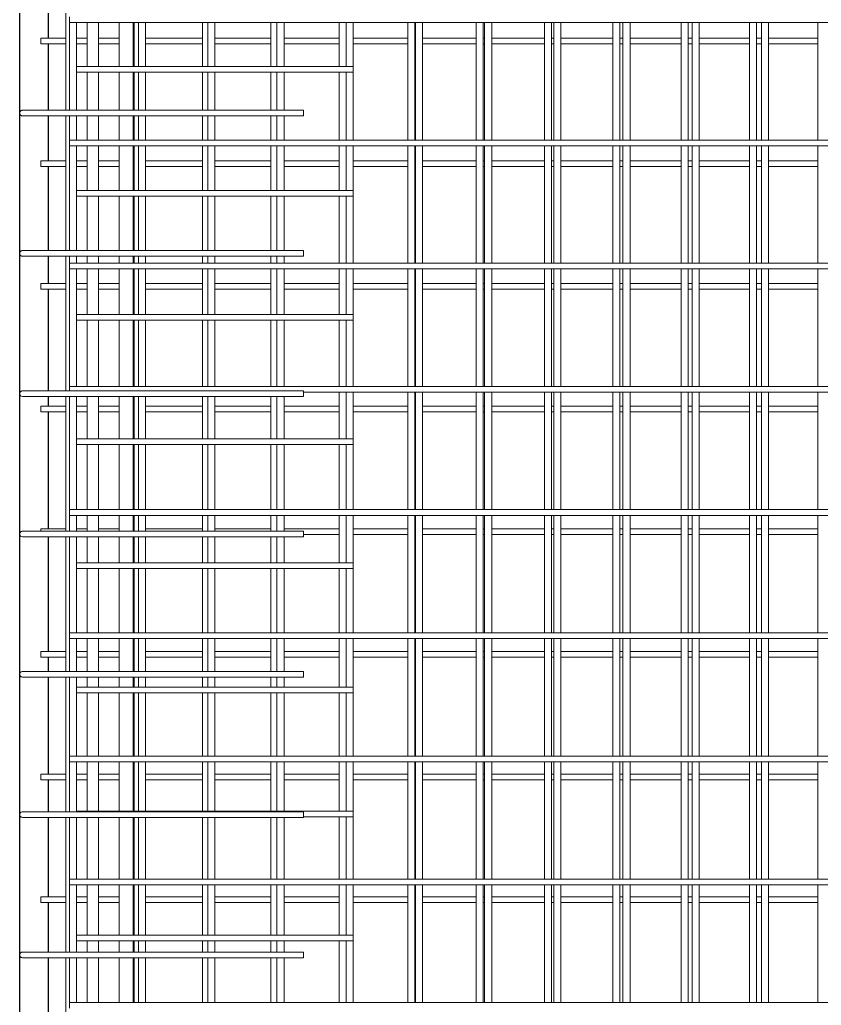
# Model space of a CAD drawing. Header units: millimetres. Extents: x 6744 to 22888, y -3063 to 10037.
# Drawn here: x 10063 to 11192, y 4366 to 5755 of the extents above; entities that cross this region are included whole.
import ezdxf

# ---------------------------------------------------------------- set-up
doc = ezdxf.new("R2010")
doc.units = ezdxf.units.MM
doc.layers.add('A-WALL', color=113, linetype='Continuous', lineweight=25)
doc.layers.add('S-RBAR', color=171, linetype='Continuous', lineweight=18)

msp = doc.modelspace()

# ---------------------------------------------------------------- linework, layer by layer
at = {"layer": 'A-WALL'}
for p, q in [((10062.56745, -1395), (10062.56745, 7059.95039)), ((10102.56745, 5817), (10102.56745, 5728.90385)), ((10102.56745, 5720.90385), (10102.56745, 5627.33333)), ((10102.56745, 5619.33333), (10102.56745, 5556.07692)), ((10102.56745, 5548.07692), (10102.56745, 5429.66667)), ((10102.56745, 5421.66667), (10102.56745, 5383.25)), ((10102.56745, 5375.25), (10102.56745, 5232)), ((10102.56745, 5224), (10102.56745, 5210.42308)), ((10102.56745, 5202.42308), (10102.56745, 5037.59615)), ((10102.56745, 5026.33333), (10102.56745, 4864.76923)), ((10102.56745, 4856.76923), (10102.56745, 4836.66667)), ((10102.56745, 4828.66667), (10102.56745, 4691.94231)), ((10102.56745, 4683.94231), (10102.56745, 4639)), ((10102.56745, 4631), (10102.56745, 4519.11538)), ((10102.56745, 4511.11538), (10102.56745, 4441.33333)), ((10102.56745, 4433.33333), (10102.56745, 4346.28846))]:
    msp.add_line(p, q, dxfattribs=at)
at = {"layer": 'S-RBAR'}
for p, q in [((10127.74785, 5627.33333), (10127.74785, 5817)), ((10132.56745, 5750.87084), (10132.56745, 5758.87084)), ((10132.56745, 5750.87084), (12288.56745, 5750.87084)), ((10132.56745, 5627.33333), (10132.56745, 5750.87084)), ((10142.56745, 5627.33333), (10142.56745, 5750.87084)), ((10157.56745, 5689.10579), (10157.56745, 5750.87084)), ((10173.56745, 5689.10579), (10173.56745, 5750.87084)), ((10202.56541, 5689.10579), (10202.56541, 5750.87084)), ((10222.56541, 5689.10579), (10222.56541, 5750.87084)), ((10224.08401, 5689.10579), (10224.08401, 5750.87084)), ((10230.11291, 5689.10579), (10230.11291, 5750.87084)), ((10240.11291, 5689.10579), (10240.11291, 5750.87084)), ((10320.42017, 5689.10579), (10320.42017, 5750.87084)), ((10327.65836, 5689.10579), (10327.65836, 5750.87084)), ((10337.65836, 5689.10579), (10337.65836, 5750.87084)), ((10416.75633, 5689.10579), (10416.75633, 5750.87084)), ((10425.20382, 5689.10579), (10425.20382, 5750.87084)), ((10435.20382, 5689.10579), (10435.20382, 5750.87084)), ((10513.09249, 5689.10579), (10513.09249, 5750.87084)), ((10522.74927, 5689.10579), (10522.74927, 5750.87084)), ((10532.74927, 5585.31301), (10532.74927, 5750.87084)), ((10609.42865, 5585.31301), (10609.42865, 5750.87084)), ((10619.42865, 5585.31301), (10619.42865, 5750.87084)), ((10620.29473, 5585.31301), (10620.29473, 5750.87084)), ((10630.29473, 5585.31301), (10630.29473, 5750.87084)), ((10705.76481, 5585.31301), (10705.76481, 5750.87084)), ((10715.76481, 5585.31301), (10715.76481, 5750.87084)), ((10717.84018, 5585.31301), (10717.84018, 5750.87084)), ((10727.84018, 5585.31301), (10727.84018, 5750.87084)), ((10802.10097, 5585.31301), (10802.10097, 5750.87084)), ((10812.10097, 5585.31301), (10812.10097, 5750.87084)), ((10815.38564, 5585.31301), (10815.38564, 5750.87084)), ((10825.38564, 5585.31301), (10825.38564, 5750.87084)), ((10898.43713, 5585.31301), (10898.43713, 5750.87084)), ((10908.43713, 5585.31301), (10908.43713, 5750.87084)), ((10912.93109, 5585.31301), (10912.93109, 5750.87084)), ((10922.93109, 5585.31301), (10922.93109, 5750.87084)), ((10994.77329, 5585.31301), (10994.77329, 5750.87084)), ((11004.77329, 5585.31301), (11004.77329, 5750.87084)), ((11010.47655, 5585.31301), (11010.47655, 5750.87084)), ((11020.47655, 5585.31301), (11020.47655, 5750.87084)), ((11091.10945, 5585.31301), (11091.10945, 5750.87084)), ((11101.10945, 5585.31301), (11101.10945, 5750.87084)), ((11108.022, 5585.31301), (11108.022, 5750.87084)), ((11118.022, 5585.31301), (11118.022, 5750.87084)), ((11187.44562, 5585.31301), (11187.44562, 5750.87084)), ((10092.56745, 5728.90385), (10127.74785, 5728.90385)), ((10092.56745, 5720.90385), (10092.56745, 5728.90385)), ((10092.56745, 5720.90385), (10127.74785, 5720.90385)), ((10142.56745, 5728.90385), (10157.56745, 5728.90385)), ((10142.56745, 5720.90385), (10157.56745, 5720.90385)), ((10173.56745, 5728.90385), (10202.56541, 5728.90385)), ((10173.56745, 5720.90385), (10202.56541, 5720.90385)), ((10222.56541, 5728.90385), (10224.08401, 5728.90385)), ((10222.56541, 5720.90385), (10224.08401, 5720.90385)), ((10240.11291, 5728.90385), (10320.42017, 5728.90385)), ((10240.11291, 5720.90385), (10320.42017, 5720.90385)), ((10337.65836, 5728.90385), (10416.75633, 5728.90385)), ((10337.65836, 5720.90385), (10416.75633, 5720.90385)), ((10435.20382, 5728.90385), (10513.09249, 5728.90385)), ((10435.20382, 5720.90385), (10513.09249, 5720.90385)), ((10532.74927, 5728.90385), (10609.42865, 5728.90385)), ((10532.74927, 5720.90385), (10609.42865, 5720.90385)), ((10619.42865, 5728.90385), (10620.29473, 5728.90385)), ((10619.42865, 5720.90385), (10620.29473, 5720.90385)), ((10630.29473, 5728.90385), (10705.76481, 5728.90385)), ((10630.29473, 5720.90385), (10705.76481, 5720.90385)), ((10715.76481, 5728.90385), (10717.84018, 5728.90385)), ((10715.76481, 5720.90385), (10717.84018, 5720.90385)), ((10727.84018, 5728.90385), (10802.10097, 5728.90385)), ((10727.84018, 5720.90385), (10802.10097, 5720.90385)), ((10812.10097, 5728.90385), (10815.38564, 5728.90385)), ((10812.10097, 5720.90385), (10815.38564, 5720.90385)), ((10825.38564, 5728.90385), (10898.43713, 5728.90385)), ((10825.38564, 5720.90385), (10898.43713, 5720.90385)), ((10908.43713, 5728.90385), (10912.93109, 5728.90385)), ((10908.43713, 5720.90385), (10912.93109, 5720.90385)), ((10922.93109, 5728.90385), (10994.77329, 5728.90385)), ((10922.93109, 5720.90385), (10994.77329, 5720.90385)), ((11004.77329, 5728.90385), (11010.47655, 5728.90385)), ((11004.77329, 5720.90385), (11010.47655, 5720.90385)), ((11020.47655, 5728.90385), (11091.10945, 5728.90385)), ((11020.47655, 5720.90385), (11091.10945, 5720.90385)), ((11101.10945, 5728.90385), (11108.022, 5728.90385)), ((11101.10945, 5720.90385), (11108.022, 5720.90385)), ((11118.022, 5728.90385), (11187.44562, 5728.90385)), ((11118.022, 5720.90385), (11187.44562, 5720.90385)), ((10172.62673, 5689.10579), (10142.27968, 5689.10579)), ((10172.62673, 5681.10579), (10142.27968, 5681.10579)), ((10157.56745, 5627.33333), (10157.56745, 5681.10579)), ((10172.62673, 5689.10579), (10532.62673, 5689.10579)), ((10172.62673, 5681.10579), (10532.62673, 5681.10579)), ((10173.56745, 5627.33333), (10173.56745, 5681.10579)), ((10202.56541, 5627.33333), (10202.56541, 5681.10579)), ((10222.56541, 5627.33333), (10222.56541, 5681.10579)), ((10224.08401, 5627.33333), (10224.08401, 5681.10579)), ((10230.11291, 5627.33333), (10230.11291, 5681.10579)), ((10240.11291, 5627.33333), (10240.11291, 5681.10579)), ((10320.42017, 5627.33333), (10320.42017, 5681.10579)), ((10327.65836, 5627.33333), (10327.65836, 5681.10579)), ((10337.65836, 5627.33333), (10337.65836, 5681.10579)), ((10416.75633, 5627.33333), (10416.75633, 5681.10579)), ((10425.20382, 5627.33333), (10425.20382, 5681.10579)), ((10435.20382, 5627.33333), (10435.20382, 5681.10579)), ((10513.09249, 5585.31301), (10513.09249, 5681.10579)), ((10522.74927, 5585.31301), (10522.74927, 5681.10579)), ((10532.62673, 5681.10579), (10532.62673, 5689.10579)), ((10066.56541, 5627.33333), (10086.56541, 5627.33333)), ((10462.56541, 5627.33333), (10086.56541, 5627.33333)), ((10462.56541, 5627.33333), (10462.56541, 5619.33333)), ((10066.56541, 5619.33333), (10086.56541, 5619.33333)), ((10462.56541, 5619.33333), (10086.56541, 5619.33333)), ((10127.74785, 5429.66667), (10127.74785, 5619.33333)), ((10132.56745, 5585.31301), (10132.56745, 5619.33333)), ((10142.56745, 5585.31301), (10142.56745, 5619.33333)), ((10157.56745, 5585.31301), (10157.56745, 5619.33333)), ((10173.56745, 5585.31301), (10173.56745, 5619.33333)), ((10202.56541, 5585.31301), (10202.56541, 5619.33333)), ((10222.56541, 5585.31301), (10222.56541, 5619.33333)), ((10224.08401, 5585.31301), (10224.08401, 5619.33333)), ((10230.11291, 5585.31301), (10230.11291, 5619.33333)), ((10240.11291, 5585.31301), (10240.11291, 5619.33333)), ((10320.42017, 5585.31301), (10320.42017, 5619.33333)), ((10327.65836, 5585.31301), (10327.65836, 5619.33333)), ((10337.65836, 5585.31301), (10337.65836, 5619.33333)), ((10416.75633, 5585.31301), (10416.75633, 5619.33333)), ((10425.20382, 5585.31301), (10425.20382, 5619.33333)), ((10435.20382, 5585.31301), (10435.20382, 5619.33333)), ((10132.56745, 5585.31301), (12288.56745, 5585.31301)), ((10132.56745, 5577.31301), (10132.56745, 5585.31301)), ((10132.56745, 5577.31301), (12288.56745, 5577.31301)), ((10132.56745, 5429.66667), (10132.56745, 5577.31301)), ((10142.56745, 5429.66667), (10142.56745, 5577.31301)), ((10157.56745, 5514.23388), (10157.56745, 5577.31301)), ((10173.56745, 5514.23388), (10173.56745, 5577.31301)), ((10202.56541, 5514.23388), (10202.56541, 5577.31301)), ((10222.56541, 5514.23388), (10222.56541, 5577.31301)), ((10224.08401, 5514.23388), (10224.08401, 5577.31301)), ((10230.11291, 5514.23388), (10230.11291, 5577.31301)), ((10240.11291, 5514.23388), (10240.11291, 5577.31301)), ((10320.42017, 5514.23388), (10320.42017, 5577.31301)), ((10327.65836, 5514.23388), (10327.65836, 5577.31301)), ((10337.65836, 5514.23388), (10337.65836, 5577.31301)), ((10416.75633, 5514.23388), (10416.75633, 5577.31301)), ((10425.20382, 5514.23388), (10425.20382, 5577.31301)), ((10435.20382, 5514.23388), (10435.20382, 5577.31301)), ((10513.09249, 5514.23388), (10513.09249, 5577.31301)), ((10522.74927, 5514.23388), (10522.74927, 5577.31301)), ((10532.74927, 5411.75519), (10532.74927, 5577.31301)), ((10609.42865, 5411.75519), (10609.42865, 5577.31301)), ((10619.42865, 5411.75519), (10619.42865, 5577.31301)), ((10620.29473, 5411.75519), (10620.29473, 5577.31301)), ((10630.29473, 5411.75519), (10630.29473, 5577.31301)), ((10705.76481, 5411.75519), (10705.76481, 5577.31301)), ((10715.76481, 5411.75519), (10715.76481, 5577.31301)), ((10717.84018, 5411.75519), (10717.84018, 5577.31301)), ((10727.84018, 5411.75519), (10727.84018, 5577.31301)), ((10802.10097, 5411.75519), (10802.10097, 5577.31301)), ((10812.10097, 5411.75519), (10812.10097, 5577.31301)), ((10815.38564, 5411.75519), (10815.38564, 5577.31301)), ((10825.38564, 5411.75519), (10825.38564, 5577.31301)), ((10898.43713, 5411.75519), (10898.43713, 5577.31301)), ((10908.43713, 5411.75519), (10908.43713, 5577.31301)), ((10912.93109, 5411.75519), (10912.93109, 5577.31301)), ((10922.93109, 5411.75519), (10922.93109, 5577.31301)), ((10994.77329, 5411.75519), (10994.77329, 5577.31301)), ((11004.77329, 5411.75519), (11004.77329, 5577.31301)), ((11010.47655, 5411.75519), (11010.47655, 5577.31301)), ((11020.47655, 5411.75519), (11020.47655, 5577.31301)), ((11091.10945, 5411.75519), (11091.10945, 5577.31301)), ((11101.10945, 5411.75519), (11101.10945, 5577.31301)), ((11108.022, 5411.75519), (11108.022, 5577.31301)), ((11118.022, 5411.75519), (11118.022, 5577.31301)), ((11187.44562, 5411.75519), (11187.44562, 5577.31301)), ((10092.56745, 5556.07692), (10127.74785, 5556.07692)), ((10092.56745, 5548.07692), (10092.56745, 5556.07692)), ((10142.56745, 5556.07692), (10157.56745, 5556.07692)), ((10173.56745, 5556.07692), (10202.56541, 5556.07692)), ((10222.56541, 5556.07692), (10224.08401, 5556.07692)), ((10240.11291, 5556.07692), (10320.42017, 5556.07692)), ((10337.65836, 5556.07692), (10416.75633, 5556.07692)), ((10435.20382, 5556.07692), (10513.09249, 5556.07692)), ((10532.74927, 5556.07692), (10609.42865, 5556.07692)), ((10619.42865, 5556.07692), (10620.29473, 5556.07692)), ((10630.29473, 5556.07692), (10705.76481, 5556.07692)), ((10715.76481, 5556.07692), (10717.84018, 5556.07692)), ((10727.84018, 5556.07692), (10802.10097, 5556.07692)), ((10812.10097, 5556.07692), (10815.38564, 5556.07692)), ((10825.38564, 5556.07692), (10898.43713, 5556.07692)), ((10908.43713, 5556.07692), (10912.93109, 5556.07692)), ((10922.93109, 5556.07692), (10994.77329, 5556.07692)), ((11004.77329, 5556.07692), (11010.47655, 5556.07692)), ((11020.47655, 5556.07692), (11091.10945, 5556.07692)), ((11101.10945, 5556.07692), (11108.022, 5556.07692)), ((11118.022, 5556.07692), (11187.44562, 5556.07692)), ((10092.56745, 5548.07692), (10127.74785, 5548.07692)), ((10142.56745, 5548.07692), (10157.56745, 5548.07692)), ((10173.56745, 5548.07692), (10202.56541, 5548.07692)), ((10222.56541, 5548.07692), (10224.08401, 5548.07692)), ((10240.11291, 5548.07692), (10320.42017, 5548.07692)), ((10337.65836, 5548.07692), (10416.75633, 5548.07692)), ((10435.20382, 5548.07692), (10513.09249, 5548.07692)), ((10532.74927, 5548.07692), (10609.42865, 5548.07692)), ((10619.42865, 5548.07692), (10620.29473, 5548.07692)), ((10630.29473, 5548.07692), (10705.76481, 5548.07692)), ((10715.76481, 5548.07692), (10717.84018, 5548.07692)), ((10727.84018, 5548.07692), (10802.10097, 5548.07692)), ((10812.10097, 5548.07692), (10815.38564, 5548.07692)), ((10825.38564, 5548.07692), (10898.43713, 5548.07692)), ((10908.43713, 5548.07692), (10912.93109, 5548.07692)), ((10922.93109, 5548.07692), (10994.77329, 5548.07692)), ((11004.77329, 5548.07692), (11010.47655, 5548.07692)), ((11020.47655, 5548.07692), (11091.10945, 5548.07692)), ((11101.10945, 5548.07692), (11108.022, 5548.07692)), ((11118.022, 5548.07692), (11187.44562, 5548.07692)), ((10172.62673, 5514.23388), (10142.27968, 5514.23388)), ((10172.62673, 5514.23388), (10532.62673, 5514.23388)), ((10532.62673, 5506.23388), (10532.62673, 5514.23388)), ((10172.62673, 5506.23388), (10142.27968, 5506.23388)), ((10157.56745, 5429.66667), (10157.56745, 5506.23388)), ((10172.62673, 5506.23388), (10532.62673, 5506.23388)), ((10173.56745, 5429.66667), (10173.56745, 5506.23388)), ((10202.56541, 5429.66667), (10202.56541, 5506.23388)), ((10222.56541, 5429.66667), (10222.56541, 5506.23388)), ((10224.08401, 5429.66667), (10224.08401, 5506.23388)), ((10230.11291, 5429.66667), (10230.11291, 5506.23388)), ((10240.11291, 5429.66667), (10240.11291, 5506.23388)), ((10320.42017, 5429.66667), (10320.42017, 5506.23388)), ((10327.65836, 5429.66667), (10327.65836, 5506.23388)), ((10337.65836, 5429.66667), (10337.65836, 5506.23388)), ((10416.75633, 5429.66667), (10416.75633, 5506.23388)), ((10425.20382, 5429.66667), (10425.20382, 5506.23388)), ((10435.20382, 5429.66667), (10435.20382, 5506.23388)), ((10513.09249, 5411.75519), (10513.09249, 5506.23388)), ((10522.74927, 5411.75519), (10522.74927, 5506.23388)), ((10066.56541, 5429.66667), (10086.56541, 5429.66667)), ((10462.56541, 5429.66667), (10086.56541, 5429.66667)), ((10462.56541, 5429.66667), (10462.56541, 5421.66667)), ((10066.56541, 5421.66667), (10086.56541, 5421.66667)), ((10462.56541, 5421.66667), (10086.56541, 5421.66667)), ((10127.74785, 5232), (10127.74785, 5421.66667)), ((10132.56745, 5411.75519), (10132.56745, 5421.66667)), ((10142.56745, 5411.75519), (10142.56745, 5421.66667)), ((10157.56745, 5411.75519), (10157.56745, 5421.66667)), ((10173.56745, 5411.75519), (10173.56745, 5421.66667)), ((10202.56541, 5411.75519), (10202.56541, 5421.66667)), ((10222.56541, 5411.75519), (10222.56541, 5421.66667)), ((10224.08401, 5411.75519), (10224.08401, 5421.66667)), ((10230.11291, 5411.75519), (10230.11291, 5421.66667)), ((10240.11291, 5411.75519), (10240.11291, 5421.66667)), ((10320.42017, 5411.75519), (10320.42017, 5421.66667)), ((10327.65836, 5411.75519), (10327.65836, 5421.66667)), ((10337.65836, 5411.75519), (10337.65836, 5421.66667)), ((10416.75633, 5411.75519), (10416.75633, 5421.66667)), ((10425.20382, 5411.75519), (10425.20382, 5421.66667)), ((10435.20382, 5411.75519), (10435.20382, 5421.66667)), ((10132.56745, 5411.75519), (12288.56745, 5411.75519)), ((10132.56745, 5403.75519), (10132.56745, 5411.75519)), ((10132.56745, 5403.75519), (12288.56745, 5403.75519)), ((10132.56745, 5238.19736), (10132.56745, 5403.75519)), ((10142.56745, 5238.19736), (10142.56745, 5403.75519)), ((10157.56745, 5339.36196), (10157.56745, 5403.75519)), ((10173.56745, 5339.36196), (10173.56745, 5403.75519)), ((10202.56541, 5339.36196), (10202.56541, 5403.75519)), ((10222.56541, 5339.36196), (10222.56541, 5403.75519)), ((10224.08401, 5339.36196), (10224.08401, 5403.75519)), ((10230.11291, 5339.36196), (10230.11291, 5403.75519)), ((10240.11291, 5339.36196), (10240.11291, 5403.75519)), ((10320.42017, 5339.36196), (10320.42017, 5403.75519)), ((10327.65836, 5339.36196), (10327.65836, 5403.75519)), ((10337.65836, 5339.36196), (10337.65836, 5403.75519)), ((10416.75633, 5339.36196), (10416.75633, 5403.75519)), ((10425.20382, 5339.36196), (10425.20382, 5403.75519)), ((10435.20382, 5339.36196), (10435.20382, 5403.75519)), ((10513.09249, 5339.36196), (10513.09249, 5403.75519)), ((10522.74927, 5339.36196), (10522.74927, 5403.75519)), ((10532.74927, 5238.19736), (10532.74927, 5403.75519)), ((10609.42865, 5238.19736), (10609.42865, 5403.75519)), ((10619.42865, 5238.19736), (10619.42865, 5403.75519)), ((10620.29473, 5238.19736), (10620.29473, 5403.75519)), ((10630.29473, 5238.19736), (10630.29473, 5403.75519)), ((10705.76481, 5238.19736), (10705.76481, 5403.75519)), ((10715.76481, 5238.19736), (10715.76481, 5403.75519)), ((10717.84018, 5238.19736), (10717.84018, 5403.75519)), ((10727.84018, 5238.19736), (10727.84018, 5403.75519)), ((10802.10097, 5238.19736), (10802.10097, 5403.75519)), ((10812.10097, 5238.19736), (10812.10097, 5403.75519)), ((10815.38564, 5238.19736), (10815.38564, 5403.75519)), ((10825.38564, 5238.19736), (10825.38564, 5403.75519)), ((10898.43713, 5238.19736), (10898.43713, 5403.75519)), ((10908.43713, 5238.19736), (10908.43713, 5403.75519)), ((10912.93109, 5238.19736), (10912.93109, 5403.75519)), ((10922.93109, 5238.19736), (10922.93109, 5403.75519)), ((10994.77329, 5238.19736), (10994.77329, 5403.75519)), ((11004.77329, 5238.19736), (11004.77329, 5403.75519)), ((11010.47655, 5238.19736), (11010.47655, 5403.75519)), ((11020.47655, 5238.19736), (11020.47655, 5403.75519)), ((11091.10945, 5238.19736), (11091.10945, 5403.75519)), ((11101.10945, 5238.19736), (11101.10945, 5403.75519)), ((11108.022, 5238.19736), (11108.022, 5403.75519)), ((11118.022, 5238.19736), (11118.022, 5403.75519)), ((11187.44562, 5238.19736), (11187.44562, 5403.75519)), ((10092.56745, 5383.25), (10127.74785, 5383.25)), ((10092.56745, 5375.25), (10092.56745, 5383.25)), ((10092.56745, 5375.25), (10127.74785, 5375.25)), ((10142.56745, 5383.25), (10157.56745, 5383.25)), ((10142.56745, 5375.25), (10157.56745, 5375.25)), ((10173.56745, 5383.25), (10202.56541, 5383.25)), ((10173.56745, 5375.25), (10202.56541, 5375.25)), ((10222.56541, 5383.25), (10224.08401, 5383.25)), ((10222.56541, 5375.25), (10224.08401, 5375.25)), ((10240.11291, 5383.25), (10320.42017, 5383.25)), ((10240.11291, 5375.25), (10320.42017, 5375.25)), ((10337.65836, 5383.25), (10416.75633, 5383.25)), ((10337.65836, 5375.25), (10416.75633, 5375.25)), ((10435.20382, 5383.25), (10513.09249, 5383.25)), ((10435.20382, 5375.25), (10513.09249, 5375.25)), ((10532.74927, 5383.25), (10609.42865, 5383.25)), ((10532.74927, 5375.25), (10609.42865, 5375.25)), ((10619.42865, 5383.25), (10620.29473, 5383.25)), ((10619.42865, 5375.25), (10620.29473, 5375.25)), ((10630.29473, 5383.25), (10705.76481, 5383.25)), ((10630.29473, 5375.25), (10705.76481, 5375.25)), ((10715.76481, 5383.25), (10717.84018, 5383.25)), ((10715.76481, 5375.25), (10717.84018, 5375.25)), ((10727.84018, 5383.25), (10802.10097, 5383.25)), ((10727.84018, 5375.25), (10802.10097, 5375.25)), ((10812.10097, 5383.25), (10815.38564, 5383.25)), ((10812.10097, 5375.25), (10815.38564, 5375.25)), ((10825.38564, 5383.25), (10898.43713, 5383.25)), ((10825.38564, 5375.25), (10898.43713, 5375.25)), ((10908.43713, 5383.25), (10912.93109, 5383.25)), ((10908.43713, 5375.25), (10912.93109, 5375.25)), ((10922.93109, 5383.25), (10994.77329, 5383.25)), ((10922.93109, 5375.25), (10994.77329, 5375.25)), ((11004.77329, 5383.25), (11010.47655, 5383.25)), ((11004.77329, 5375.25), (11010.47655, 5375.25)), ((11020.47655, 5383.25), (11091.10945, 5383.25)), ((11020.47655, 5375.25), (11091.10945, 5375.25)), ((11101.10945, 5383.25), (11108.022, 5383.25)), ((11101.10945, 5375.25), (11108.022, 5375.25)), ((11118.022, 5383.25), (11187.44562, 5383.25)), ((11118.022, 5375.25), (11187.44562, 5375.25)), ((10172.62673, 5339.36196), (10142.27968, 5339.36196)), ((10172.62673, 5339.36196), (10532.62673, 5339.36196)), ((10532.62673, 5331.36196), (10532.62673, 5339.36196)), ((10172.62673, 5331.36196), (10142.27968, 5331.36196)), ((10157.56745, 5238.19736), (10157.56745, 5331.36196)), ((10172.62673, 5331.36196), (10532.62673, 5331.36196)), ((10173.56745, 5238.19736), (10173.56745, 5331.36196)), ((10202.56541, 5238.19736), (10202.56541, 5331.36196)), ((10222.56541, 5238.19736), (10222.56541, 5331.36196)), ((10224.08401, 5238.19736), (10224.08401, 5331.36196)), ((10230.11291, 5238.19736), (10230.11291, 5331.36196)), ((10240.11291, 5238.19736), (10240.11291, 5331.36196)), ((10320.42017, 5238.19736), (10320.42017, 5331.36196)), ((10327.65836, 5238.19736), (10327.65836, 5331.36196)), ((10337.65836, 5238.19736), (10337.65836, 5331.36196)), ((10416.75633, 5238.19736), (10416.75633, 5331.36196)), ((10425.20382, 5238.19736), (10425.20382, 5331.36196)), ((10435.20382, 5238.19736), (10435.20382, 5331.36196)), ((10513.09249, 5238.19736), (10513.09249, 5331.36196)), ((10522.74927, 5238.19736), (10522.74927, 5331.36196)), ((10132.56745, 5238.19736), (12288.56745, 5238.19736)), ((10132.56745, 5232), (10132.56745, 5238.19736)), ((10066.56541, 5232), (10086.56541, 5232)), ((10066.56541, 5224), (10086.56541, 5224)), ((10462.56541, 5232), (10086.56541, 5232)), ((10462.56541, 5224), (10086.56541, 5224)), ((10127.74785, 5034.33333), (10127.74785, 5224)), ((10132.56745, 5064.63954), (10132.56745, 5224)), ((10142.56745, 5064.63954), (10142.56745, 5224)), ((10157.56745, 5164.49005), (10157.56745, 5224)), ((10173.56745, 5164.49005), (10173.56745, 5224)), ((10202.56541, 5164.49005), (10202.56541, 5224)), ((10222.56541, 5164.49005), (10222.56541, 5224)), ((10224.08401, 5164.49005), (10224.08401, 5224)), ((10230.11291, 5164.49005), (10230.11291, 5224)), ((10240.11291, 5164.49005), (10240.11291, 5224)), ((10320.42017, 5164.49005), (10320.42017, 5224)), ((10327.65836, 5164.49005), (10327.65836, 5224)), ((10337.65836, 5164.49005), (10337.65836, 5224)), ((10416.75633, 5164.49005), (10416.75633, 5224)), ((10425.20382, 5164.49005), (10425.20382, 5224)), ((10435.20382, 5164.49005), (10435.20382, 5224)), ((10462.56541, 5232), (10462.56541, 5224)), ((10462.56541, 5230.19736), (11918.56745, 5230.19736)), ((10513.09249, 5164.49005), (10513.09249, 5230.19736)), ((10522.74927, 5164.49005), (10522.74927, 5230.19736)), ((10532.74927, 5064.63954), (10532.74927, 5230.19736)), ((10609.42865, 5064.63954), (10609.42865, 5230.19736)), ((10619.42865, 5064.63954), (10619.42865, 5230.19736)), ((10620.29473, 5064.63954), (10620.29473, 5230.19736)), ((10630.29473, 5064.63954), (10630.29473, 5230.19736)), ((10705.76481, 5064.63954), (10705.76481, 5230.19736)), ((10715.76481, 5064.63954), (10715.76481, 5230.19736)), ((10717.84018, 5064.63954), (10717.84018, 5230.19736)), ((10727.84018, 5064.63954), (10727.84018, 5230.19736)), ((10802.10097, 5064.63954), (10802.10097, 5230.19736)), ((10812.10097, 5064.63954), (10812.10097, 5230.19736)), ((10815.38564, 5064.63954), (10815.38564, 5230.19736)), ((10825.38564, 5064.63954), (10825.38564, 5230.19736)), ((10898.43713, 5064.63954), (10898.43713, 5230.19736)), ((10908.43713, 5064.63954), (10908.43713, 5230.19736)), ((10912.93109, 5064.63954), (10912.93109, 5230.19736)), ((10922.93109, 5064.63954), (10922.93109, 5230.19736)), ((10994.77329, 5064.63954), (10994.77329, 5230.19736)), ((11004.77329, 5064.63954), (11004.77329, 5230.19736)), ((11010.47655, 5064.63954), (11010.47655, 5230.19736)), ((11020.47655, 5064.63954), (11020.47655, 5230.19736)), ((11091.10945, 5064.63954), (11091.10945, 5230.19736)), ((11101.10945, 5064.63954), (11101.10945, 5230.19736)), ((11108.022, 5064.63954), (11108.022, 5230.19736)), ((11118.022, 5064.63954), (11118.022, 5230.19736)), ((11187.44562, 5064.63954), (11187.44562, 5230.19736)), ((10092.56745, 5210.42308), (10127.74785, 5210.42308)), ((10092.56745, 5202.42308), (10092.56745, 5210.42308)), ((10142.56745, 5210.42308), (10157.56745, 5210.42308)), ((10173.56745, 5210.42308), (10202.56541, 5210.42308)), ((10222.56541, 5210.42308), (10224.08401, 5210.42308)), ((10240.11291, 5210.42308), (10320.42017, 5210.42308)), ((10337.65836, 5210.42308), (10416.75633, 5210.42308)), ((10435.20382, 5210.42308), (10513.09249, 5210.42308)), ((10532.74927, 5210.42308), (10609.42865, 5210.42308)), ((10619.42865, 5210.42308), (10620.29473, 5210.42308)), ((10630.29473, 5210.42308), (10705.76481, 5210.42308)), ((10715.76481, 5210.42308), (10717.84018, 5210.42308)), ((10727.84018, 5210.42308), (10802.10097, 5210.42308)), ((10812.10097, 5210.42308), (10815.38564, 5210.42308)), ((10825.38564, 5210.42308), (10898.43713, 5210.42308)), ((10908.43713, 5210.42308), (10912.93109, 5210.42308)), ((10922.93109, 5210.42308), (10994.77329, 5210.42308)), ((11004.77329, 5210.42308), (11010.47655, 5210.42308)), ((11020.47655, 5210.42308), (11091.10945, 5210.42308)), ((11101.10945, 5210.42308), (11108.022, 5210.42308)), ((11118.022, 5210.42308), (11187.44562, 5210.42308)), ((10092.56745, 5202.42308), (10127.74785, 5202.42308)), ((10142.56745, 5202.42308), (10157.56745, 5202.42308)), ((10173.56745, 5202.42308), (10202.56541, 5202.42308)), ((10222.56541, 5202.42308), (10224.08401, 5202.42308)), ((10240.11291, 5202.42308), (10320.42017, 5202.42308)), ((10337.65836, 5202.42308), (10416.75633, 5202.42308)), ((10435.20382, 5202.42308), (10513.09249, 5202.42308)), ((10532.74927, 5202.42308), (10609.42865, 5202.42308)), ((10619.42865, 5202.42308), (10620.29473, 5202.42308)), ((10630.29473, 5202.42308), (10705.76481, 5202.42308)), ((10715.76481, 5202.42308), (10717.84018, 5202.42308)), ((10727.84018, 5202.42308), (10802.10097, 5202.42308)), ((10812.10097, 5202.42308), (10815.38564, 5202.42308)), ((10825.38564, 5202.42308), (10898.43713, 5202.42308)), ((10908.43713, 5202.42308), (10912.93109, 5202.42308)), ((10922.93109, 5202.42308), (10994.77329, 5202.42308)), ((11004.77329, 5202.42308), (11010.47655, 5202.42308)), ((11020.47655, 5202.42308), (11091.10945, 5202.42308)), ((11101.10945, 5202.42308), (11108.022, 5202.42308)), ((11118.022, 5202.42308), (11187.44562, 5202.42308)), ((10172.62673, 5164.49005), (10142.27968, 5164.49005)), ((10172.62673, 5156.49005), (10142.27968, 5156.49005)), ((10157.56745, 5064.63954), (10157.56745, 5156.49005)), ((10172.62673, 5164.49005), (10532.62673, 5164.49005)), ((10172.62673, 5156.49005), (10532.62673, 5156.49005)), ((10173.56745, 5064.63954), (10173.56745, 5156.49005)), ((10202.56541, 5064.63954), (10202.56541, 5156.49005)), ((10222.56541, 5064.63954), (10222.56541, 5156.49005)), ((10224.08401, 5064.63954), (10224.08401, 5156.49005)), ((10230.11291, 5064.63954), (10230.11291, 5156.49005)), ((10240.11291, 5064.63954), (10240.11291, 5156.49005)), ((10320.42017, 5064.63954), (10320.42017, 5156.49005)), ((10327.65836, 5064.63954), (10327.65836, 5156.49005)), ((10337.65836, 5064.63954), (10337.65836, 5156.49005)), ((10416.75633, 5064.63954), (10416.75633, 5156.49005)), ((10425.20382, 5064.63954), (10425.20382, 5156.49005)), ((10435.20382, 5064.63954), (10435.20382, 5156.49005)), ((10513.09249, 5064.63954), (10513.09249, 5156.49005)), ((10522.74927, 5064.63954), (10522.74927, 5156.49005)), ((10532.62673, 5156.49005), (10532.62673, 5164.49005)), ((10132.56745, 5064.63954), (12288.56745, 5064.63954)), ((10132.56745, 5056.63954), (10132.56745, 5064.63954)), ((10132.56745, 5056.63954), (12288.56745, 5056.63954)), ((10132.56745, 5034.33333), (10132.56745, 5056.63954)), ((10142.56745, 5034.33333), (10142.56745, 5056.63954)), ((10157.56745, 5034.33333), (10157.56745, 5056.63954)), ((10173.56745, 5034.33333), (10173.56745, 5056.63954)), ((10202.56541, 5034.33333), (10202.56541, 5056.63954)), ((10222.56541, 5034.33333), (10222.56541, 5056.63954)), ((10224.08401, 5034.33333), (10224.08401, 5056.63954)), ((10230.11291, 5034.33333), (10230.11291, 5056.63954)), ((10240.11291, 5034.33333), (10240.11291, 5056.63954)), ((10320.42017, 5034.33333), (10320.42017, 5056.63954)), ((10327.65836, 5034.33333), (10327.65836, 5056.63954)), ((10337.65836, 5034.33333), (10337.65836, 5056.63954)), ((10416.75633, 5034.33333), (10416.75633, 5056.63954)), ((10425.20382, 5034.33333), (10425.20382, 5056.63954)), ((10435.20382, 5034.33333), (10435.20382, 5056.63954)), ((10513.09249, 4989.61814), (10513.09249, 5056.63954)), ((10522.74927, 4989.61814), (10522.74927, 5056.63954)), ((10532.74927, 4891.08171), (10532.74927, 5056.63954)), ((10609.42865, 4891.08171), (10609.42865, 5056.63954)), ((10619.42865, 4891.08171), (10619.42865, 5056.63954)), ((10620.29473, 4891.08171), (10620.29473, 5056.63954)), ((10630.29473, 4891.08171), (10630.29473, 5056.63954)), ((10705.76481, 4891.08171), (10705.76481, 5056.63954)), ((10715.76481, 4891.08171), (10715.76481, 5056.63954)), ((10717.84018, 4891.08171), (10717.84018, 5056.63954)), ((10727.84018, 4891.08171), (10727.84018, 5056.63954)), ((10802.10097, 4891.08171), (10802.10097, 5056.63954)), ((10812.10097, 4891.08171), (10812.10097, 5056.63954)), ((10815.38564, 4891.08171), (10815.38564, 5056.63954)), ((10825.38564, 4891.08171), (10825.38564, 5056.63954)), ((10898.43713, 4891.08171), (10898.43713, 5056.63954)), ((10908.43713, 4891.08171), (10908.43713, 5056.63954)), ((10912.93109, 4891.08171), (10912.93109, 5056.63954)), ((10922.93109, 4891.08171), (10922.93109, 5056.63954)), ((10994.77329, 4891.08171), (10994.77329, 5056.63954)), ((11004.77329, 4891.08171), (11004.77329, 5056.63954)), ((11010.47655, 4891.08171), (11010.47655, 5056.63954)), ((11020.47655, 4891.08171), (11020.47655, 5056.63954)), ((11091.10945, 4891.08171), (11091.10945, 5056.63954)), ((11101.10945, 4891.08171), (11101.10945, 5056.63954)), ((11108.022, 4891.08171), (11108.022, 5056.63954)), ((11118.022, 4891.08171), (11118.022, 5056.63954)), ((11187.44562, 4891.08171), (11187.44562, 5056.63954)), ((10066.56541, 5034.33333), (10086.56541, 5034.33333)), ((10066.56541, 5026.33333), (10086.56541, 5026.33333)), ((10462.56541, 5034.33333), (10086.56541, 5034.33333)), ((10462.56541, 5026.33333), (10086.56541, 5026.33333)), ((10092.56745, 5037.59615), (10127.74785, 5037.59615)), ((10092.56745, 5034.33333), (10092.56745, 5037.59615)), ((10127.74785, 4836.66667), (10127.74785, 5026.33333)), ((10132.56745, 4891.08171), (10132.56745, 5026.33333)), ((10142.56745, 5037.59615), (10157.56745, 5037.59615)), ((10142.56745, 4891.08171), (10142.56745, 5026.33333)), ((10157.56745, 4989.61814), (10157.56745, 5026.33333)), ((10173.56745, 5037.59615), (10202.56541, 5037.59615)), ((10173.56745, 4989.61814), (10173.56745, 5026.33333)), ((10202.56541, 4989.61814), (10202.56541, 5026.33333)), ((10222.56541, 5037.59615), (10224.08401, 5037.59615)), ((10222.56541, 4989.61814), (10222.56541, 5026.33333)), ((10224.08401, 4989.61814), (10224.08401, 5026.33333)), ((10230.11291, 4989.61814), (10230.11291, 5026.33333)), ((10240.11291, 5037.59615), (10320.42017, 5037.59615)), ((10240.11291, 4989.61814), (10240.11291, 5026.33333)), ((10320.42017, 4989.61814), (10320.42017, 5026.33333)), ((10327.65836, 4989.61814), (10327.65836, 5026.33333)), ((10337.65836, 5037.59615), (10416.75633, 5037.59615)), ((10337.65836, 4989.61814), (10337.65836, 5026.33333)), ((10416.75633, 4989.61814), (10416.75633, 5026.33333)), ((10425.20382, 4989.61814), (10425.20382, 5026.33333)), ((10435.20382, 5037.59615), (10513.09249, 5037.59615)), ((10435.20382, 4989.61814), (10435.20382, 5026.33333)), ((10462.56541, 5034.33333), (10462.56541, 5026.33333)), ((10462.56541, 5029.59615), (10513.09249, 5029.59615)), ((10532.74927, 5037.59615), (10609.42865, 5037.59615)), ((10532.74927, 5029.59615), (10609.42865, 5029.59615)), ((10619.42865, 5037.59615), (10620.29473, 5037.59615)), ((10619.42865, 5029.59615), (10620.29473, 5029.59615)), ((10630.29473, 5037.59615), (10705.76481, 5037.59615)), ((10630.29473, 5029.59615), (10705.76481, 5029.59615)), ((10715.76481, 5037.59615), (10717.84018, 5037.59615)), ((10715.76481, 5029.59615), (10717.84018, 5029.59615)), ((10727.84018, 5037.59615), (10802.10097, 5037.59615)), ((10727.84018, 5029.59615), (10802.10097, 5029.59615)), ((10812.10097, 5037.59615), (10815.38564, 5037.59615)), ((10812.10097, 5029.59615), (10815.38564, 5029.59615)), ((10825.38564, 5037.59615), (10898.43713, 5037.59615)), ((10825.38564, 5029.59615), (10898.43713, 5029.59615)), ((10908.43713, 5037.59615), (10912.93109, 5037.59615)), ((10908.43713, 5029.59615), (10912.93109, 5029.59615)), ((10922.93109, 5037.59615), (10994.77329, 5037.59615)), ((10922.93109, 5029.59615), (10994.77329, 5029.59615)), ((11004.77329, 5037.59615), (11010.47655, 5037.59615)), ((11004.77329, 5029.59615), (11010.47655, 5029.59615)), ((11020.47655, 5037.59615), (11091.10945, 5037.59615)), ((11020.47655, 5029.59615), (11091.10945, 5029.59615)), ((11101.10945, 5037.59615), (11108.022, 5037.59615)), ((11101.10945, 5029.59615), (11108.022, 5029.59615)), ((11118.022, 5037.59615), (11187.44562, 5037.59615)), ((11118.022, 5029.59615), (11187.44562, 5029.59615)), ((10172.62673, 4989.61814), (10142.27968, 4989.61814)), ((10172.62673, 4989.61814), (10532.62673, 4989.61814)), ((10532.62673, 4981.61814), (10532.62673, 4989.61814)), ((10172.62673, 4981.61814), (10142.27968, 4981.61814)), ((10157.56745, 4891.08171), (10157.56745, 4981.61814)), ((10172.62673, 4981.61814), (10532.62673, 4981.61814)), ((10173.56745, 4891.08171), (10173.56745, 4981.61814)), ((10202.56541, 4891.08171), (10202.56541, 4981.61814)), ((10222.56541, 4891.08171), (10222.56541, 4981.61814)), ((10224.08401, 4891.08171), (10224.08401, 4981.61814)), ((10230.11291, 4891.08171), (10230.11291, 4981.61814)), ((10240.11291, 4891.08171), (10240.11291, 4981.61814)), ((10320.42017, 4891.08171), (10320.42017, 4981.61814)), ((10327.65836, 4891.08171), (10327.65836, 4981.61814)), ((10337.65836, 4891.08171), (10337.65836, 4981.61814)), ((10416.75633, 4891.08171), (10416.75633, 4981.61814)), ((10425.20382, 4891.08171), (10425.20382, 4981.61814)), ((10435.20382, 4891.08171), (10435.20382, 4981.61814)), ((10513.09249, 4891.08171), (10513.09249, 4981.61814)), ((10522.74927, 4891.08171), (10522.74927, 4981.61814)), ((10132.56745, 4891.08171), (12288.56745, 4891.08171)), ((10132.56745, 4883.08171), (10132.56745, 4891.08171)), ((10132.56745, 4883.08171), (12288.56745, 4883.08171)), ((10132.56745, 4836.66667), (10132.56745, 4883.08171)), ((10142.56745, 4836.66667), (10142.56745, 4883.08171)), ((10157.56745, 4836.66667), (10157.56745, 4883.08171)), ((10173.56745, 4836.66667), (10173.56745, 4883.08171)), ((10202.56541, 4836.66667), (10202.56541, 4883.08171)), ((10222.56541, 4836.66667), (10222.56541, 4883.08171)), ((10224.08401, 4836.66667), (10224.08401, 4883.08171)), ((10230.11291, 4836.66667), (10230.11291, 4883.08171)), ((10240.11291, 4836.66667), (10240.11291, 4883.08171)), ((10320.42017, 4836.66667), (10320.42017, 4883.08171)), ((10327.65836, 4836.66667), (10327.65836, 4883.08171)), ((10337.65836, 4836.66667), (10337.65836, 4883.08171)), ((10416.75633, 4836.66667), (10416.75633, 4883.08171)), ((10425.20382, 4836.66667), (10425.20382, 4883.08171)), ((10435.20382, 4836.66667), (10435.20382, 4883.08171)), ((10513.09249, 4814.74622), (10513.09249, 4883.08171)), ((10522.74927, 4814.74622), (10522.74927, 4883.08171)), ((10532.74927, 4717.52389), (10532.74927, 4883.08171)), ((10609.42865, 4717.52389), (10609.42865, 4883.08171)), ((10619.42865, 4717.52389), (10619.42865, 4883.08171)), ((10620.29473, 4717.52389), (10620.29473, 4883.08171)), ((10630.29473, 4717.52389), (10630.29473, 4883.08171)), ((10705.76481, 4717.52389), (10705.76481, 4883.08171)), ((10715.76481, 4717.52389), (10715.76481, 4883.08171)), ((10717.84018, 4717.52389), (10717.84018, 4883.08171)), ((10727.84018, 4717.52389), (10727.84018, 4883.08171)), ((10802.10097, 4717.52389), (10802.10097, 4883.08171)), ((10812.10097, 4717.52389), (10812.10097, 4883.08171)), ((10815.38564, 4717.52389), (10815.38564, 4883.08171)), ((10825.38564, 4717.52389), (10825.38564, 4883.08171)), ((10898.43713, 4717.52389), (10898.43713, 4883.08171)), ((10908.43713, 4717.52389), (10908.43713, 4883.08171)), ((10912.93109, 4717.52389), (10912.93109, 4883.08171)), ((10922.93109, 4717.52389), (10922.93109, 4883.08171)), ((10994.77329, 4717.52389), (10994.77329, 4883.08171)), ((11004.77329, 4717.52389), (11004.77329, 4883.08171)), ((11010.47655, 4717.52389), (11010.47655, 4883.08171)), ((11020.47655, 4717.52389), (11020.47655, 4883.08171)), ((11091.10945, 4717.52389), (11091.10945, 4883.08171)), ((11101.10945, 4717.52389), (11101.10945, 4883.08171)), ((11108.022, 4717.52389), (11108.022, 4883.08171)), ((11118.022, 4717.52389), (11118.022, 4883.08171)), ((11187.44562, 4717.52389), (11187.44562, 4883.08171)), ((10092.56745, 4864.76923), (10127.74785, 4864.76923)), ((10092.56745, 4856.76923), (10092.56745, 4864.76923)), ((10142.56745, 4864.76923), (10157.56745, 4864.76923)), ((10173.56745, 4864.76923), (10202.56541, 4864.76923)), ((10222.56541, 4864.76923), (10224.08401, 4864.76923)), ((10240.11291, 4864.76923), (10320.42017, 4864.76923)), ((10337.65836, 4864.76923), (10416.75633, 4864.76923)), ((10435.20382, 4864.76923), (10513.09249, 4864.76923)), ((10532.74927, 4864.76923), (10609.42865, 4864.76923)), ((10619.42865, 4864.76923), (10620.29473, 4864.76923)), ((10630.29473, 4864.76923), (10705.76481, 4864.76923)), ((10715.76481, 4864.76923), (10717.84018, 4864.76923)), ((10727.84018, 4864.76923), (10802.10097, 4864.76923)), ((10812.10097, 4864.76923), (10815.38564, 4864.76923)), ((10825.38564, 4864.76923), (10898.43713, 4864.76923)), ((10908.43713, 4864.76923), (10912.93109, 4864.76923)), ((10922.93109, 4864.76923), (10994.77329, 4864.76923)), ((11004.77329, 4864.76923), (11010.47655, 4864.76923)), ((11020.47655, 4864.76923), (11091.10945, 4864.76923)), ((11101.10945, 4864.76923), (11108.022, 4864.76923)), ((11118.022, 4864.76923), (11187.44562, 4864.76923)), ((10092.56745, 4856.76923), (10127.74785, 4856.76923)), ((10142.56745, 4856.76923), (10157.56745, 4856.76923)), ((10173.56745, 4856.76923), (10202.56541, 4856.76923)), ((10222.56541, 4856.76923), (10224.08401, 4856.76923)), ((10240.11291, 4856.76923), (10320.42017, 4856.76923)), ((10337.65836, 4856.76923), (10416.75633, 4856.76923)), ((10435.20382, 4856.76923), (10513.09249, 4856.76923)), ((10532.74927, 4856.76923), (10609.42865, 4856.76923)), ((10619.42865, 4856.76923), (10620.29473, 4856.76923)), ((10630.29473, 4856.76923), (10705.76481, 4856.76923)), ((10715.76481, 4856.76923), (10717.84018, 4856.76923)), ((10727.84018, 4856.76923), (10802.10097, 4856.76923)), ((10812.10097, 4856.76923), (10815.38564, 4856.76923)), ((10825.38564, 4856.76923), (10898.43713, 4856.76923)), ((10908.43713, 4856.76923), (10912.93109, 4856.76923)), ((10922.93109, 4856.76923), (10994.77329, 4856.76923)), ((11004.77329, 4856.76923), (11010.47655, 4856.76923)), ((11020.47655, 4856.76923), (11091.10945, 4856.76923)), ((11101.10945, 4856.76923), (11108.022, 4856.76923)), ((11118.022, 4856.76923), (11187.44562, 4856.76923)), ((10066.56541, 4836.66667), (10086.56541, 4836.66667)), ((10462.56541, 4836.66667), (10086.56541, 4836.66667)), ((10462.56541, 4836.66667), (10462.56541, 4828.66667)), ((10066.56541, 4828.66667), (10086.56541, 4828.66667)), ((10462.56541, 4828.66667), (10086.56541, 4828.66667)), ((10127.74785, 4639), (10127.74785, 4828.66667)), ((10132.56745, 4717.52389), (10132.56745, 4828.66667)), ((10142.56745, 4717.52389), (10142.56745, 4828.66667)), ((10157.56745, 4814.74622), (10157.56745, 4828.66667)), ((10173.56745, 4814.74622), (10173.56745, 4828.66667)), ((10202.56541, 4814.74622), (10202.56541, 4828.66667)), ((10222.56541, 4814.74622), (10222.56541, 4828.66667)), ((10224.08401, 4814.74622), (10224.08401, 4828.66667)), ((10230.11291, 4814.74622), (10230.11291, 4828.66667)), ((10240.11291, 4814.74622), (10240.11291, 4828.66667)), ((10320.42017, 4814.74622), (10320.42017, 4828.66667)), ((10327.65836, 4814.74622), (10327.65836, 4828.66667)), ((10337.65836, 4814.74622), (10337.65836, 4828.66667)), ((10416.75633, 4814.74622), (10416.75633, 4828.66667)), ((10425.20382, 4814.74622), (10425.20382, 4828.66667)), ((10435.20382, 4814.74622), (10435.20382, 4828.66667)), ((10172.62673, 4814.74622), (10142.27968, 4814.74622)), ((10172.62673, 4806.74622), (10142.27968, 4806.74622)), ((10157.56745, 4717.52389), (10157.56745, 4806.74622)), ((10172.62673, 4814.74622), (10532.62673, 4814.74622)), ((10172.62673, 4806.74622), (10532.62673, 4806.74622)), ((10173.56745, 4717.52389), (10173.56745, 4806.74622)), ((10202.56541, 4717.52389), (10202.56541, 4806.74622)), ((10222.56541, 4717.52389), (10222.56541, 4806.74622)), ((10224.08401, 4717.52389), (10224.08401, 4806.74622)), ((10230.11291, 4717.52389), (10230.11291, 4806.74622)), ((10240.11291, 4717.52389), (10240.11291, 4806.74622)), ((10320.42017, 4717.52389), (10320.42017, 4806.74622)), ((10327.65836, 4717.52389), (10327.65836, 4806.74622)), ((10337.65836, 4717.52389), (10337.65836, 4806.74622)), ((10416.75633, 4717.52389), (10416.75633, 4806.74622)), ((10425.20382, 4717.52389), (10425.20382, 4806.74622)), ((10435.20382, 4717.52389), (10435.20382, 4806.74622)), ((10513.09249, 4717.52389), (10513.09249, 4806.74622)), ((10522.74927, 4717.52389), (10522.74927, 4806.74622)), ((10532.62673, 4806.74622), (10532.62673, 4814.74622)), ((10132.56745, 4717.52389), (12288.56745, 4717.52389)), ((10132.56745, 4709.52389), (10132.56745, 4717.52389)), ((10132.56745, 4709.52389), (12288.56745, 4709.52389)), ((10132.56745, 4639), (10132.56745, 4709.52389)), ((10142.56745, 4639), (10142.56745, 4709.52389)), ((10157.56745, 4639.87431), (10157.56745, 4709.52389)), ((10173.56745, 4639.87431), (10173.56745, 4709.52389)), ((10202.56541, 4639.87431), (10202.56541, 4709.52389)), ((10222.56541, 4639.87431), (10222.56541, 4709.52389)), ((10224.08401, 4639.87431), (10224.08401, 4709.52389)), ((10230.11291, 4639.87431), (10230.11291, 4709.52389)), ((10240.11291, 4639.87431), (10240.11291, 4709.52389)), ((10320.42017, 4639.87431), (10320.42017, 4709.52389)), ((10327.65836, 4639.87431), (10327.65836, 4709.52389)), ((10337.65836, 4639.87431), (10337.65836, 4709.52389)), ((10416.75633, 4639.87431), (10416.75633, 4709.52389)), ((10425.20382, 4639.87431), (10425.20382, 4709.52389)), ((10435.20382, 4639.87431), (10435.20382, 4709.52389)), ((10513.09249, 4639.87431), (10513.09249, 4709.52389)), ((10522.74927, 4639.87431), (10522.74927, 4709.52389)), ((10532.74927, 4543.96606), (10532.74927, 4709.52389)), ((10609.42865, 4543.96606), (10609.42865, 4709.52389)), ((10619.42865, 4543.96606), (10619.42865, 4709.52389)), ((10620.29473, 4543.96606), (10620.29473, 4709.52389)), ((10630.29473, 4543.96606), (10630.29473, 4709.52389)), ((10705.76481, 4543.96606), (10705.76481, 4709.52389)), ((10715.76481, 4543.96606), (10715.76481, 4709.52389)), ((10717.84018, 4543.96606), (10717.84018, 4709.52389)), ((10727.84018, 4543.96606), (10727.84018, 4709.52389)), ((10802.10097, 4543.96606), (10802.10097, 4709.52389)), ((10812.10097, 4543.96606), (10812.10097, 4709.52389)), ((10815.38564, 4543.96606), (10815.38564, 4709.52389)), ((10825.38564, 4543.96606), (10825.38564, 4709.52389)), ((10898.43713, 4543.96606), (10898.43713, 4709.52389)), ((10908.43713, 4543.96606), (10908.43713, 4709.52389)), ((10912.93109, 4543.96606), (10912.93109, 4709.52389)), ((10922.93109, 4543.96606), (10922.93109, 4709.52389)), ((10994.77329, 4543.96606), (10994.77329, 4709.52389)), ((11004.77329, 4543.96606), (11004.77329, 4709.52389)), ((11010.47655, 4543.96606), (11010.47655, 4709.52389)), ((11020.47655, 4543.96606), (11020.47655, 4709.52389)), ((11091.10945, 4543.96606), (11091.10945, 4709.52389)), ((11101.10945, 4543.96606), (11101.10945, 4709.52389)), ((11108.022, 4543.96606), (11108.022, 4709.52389)), ((11118.022, 4543.96606), (11118.022, 4709.52389)), ((11187.44562, 4543.96606), (11187.44562, 4709.52389)), ((10092.56745, 4691.94231), (10127.74785, 4691.94231)), ((10092.56745, 4683.94231), (10092.56745, 4691.94231)), ((10092.56745, 4683.94231), (10127.74785, 4683.94231)), ((10142.56745, 4691.94231), (10157.56745, 4691.94231)), ((10142.56745, 4683.94231), (10157.56745, 4683.94231)), ((10173.56745, 4691.94231), (10202.56541, 4691.94231)), ((10173.56745, 4683.94231), (10202.56541, 4683.94231)), ((10222.56541, 4691.94231), (10224.08401, 4691.94231)), ((10222.56541, 4683.94231), (10224.08401, 4683.94231)), ((10240.11291, 4691.94231), (10320.42017, 4691.94231)), ((10240.11291, 4683.94231), (10320.42017, 4683.94231)), ((10337.65836, 4691.94231), (10416.75633, 4691.94231)), ((10337.65836, 4683.94231), (10416.75633, 4683.94231)), ((10435.20382, 4691.94231), (10513.09249, 4691.94231)), ((10435.20382, 4683.94231), (10513.09249, 4683.94231)), ((10532.74927, 4691.94231), (10609.42865, 4691.94231)), ((10532.74927, 4683.94231), (10609.42865, 4683.94231)), ((10619.42865, 4691.94231), (10620.29473, 4691.94231)), ((10619.42865, 4683.94231), (10620.29473, 4683.94231)), ((10630.29473, 4691.94231), (10705.76481, 4691.94231)), ((10630.29473, 4683.94231), (10705.76481, 4683.94231)), ((10715.76481, 4691.94231), (10717.84018, 4691.94231)), ((10715.76481, 4683.94231), (10717.84018, 4683.94231)), ((10727.84018, 4691.94231), (10802.10097, 4691.94231)), ((10727.84018, 4683.94231), (10802.10097, 4683.94231)), ((10812.10097, 4691.94231), (10815.38564, 4691.94231)), ((10812.10097, 4683.94231), (10815.38564, 4683.94231)), ((10825.38564, 4691.94231), (10898.43713, 4691.94231)), ((10825.38564, 4683.94231), (10898.43713, 4683.94231)), ((10908.43713, 4691.94231), (10912.93109, 4691.94231)), ((10908.43713, 4683.94231), (10912.93109, 4683.94231)), ((10922.93109, 4691.94231), (10994.77329, 4691.94231)), ((10922.93109, 4683.94231), (10994.77329, 4683.94231)), ((11004.77329, 4691.94231), (11010.47655, 4691.94231)), ((11004.77329, 4683.94231), (11010.47655, 4683.94231)), ((11020.47655, 4691.94231), (11091.10945, 4691.94231)), ((11020.47655, 4683.94231), (11091.10945, 4683.94231)), ((11101.10945, 4691.94231), (11108.022, 4691.94231)), ((11101.10945, 4683.94231), (11108.022, 4683.94231)), ((11118.022, 4691.94231), (11187.44562, 4691.94231)), ((11118.022, 4683.94231), (11187.44562, 4683.94231)), ((10066.56541, 4639), (10086.56541, 4639)), ((10462.56541, 4639), (10086.56541, 4639)), ((10172.62673, 4639.87431), (10142.27968, 4639.87431)), ((10172.62673, 4639.87431), (10532.62673, 4639.87431)), ((10462.56541, 4639), (10462.56541, 4631)), ((10532.62673, 4631.87431), (10532.62673, 4639.87431)), ((10066.56541, 4631), (10086.56541, 4631)), ((10462.56541, 4631), (10086.56541, 4631)), ((10127.74785, 4441.33333), (10127.74785, 4631)), ((10132.56745, 4543.96606), (10132.56745, 4631)), ((10142.56745, 4543.96606), (10142.56745, 4631)), ((10157.56745, 4543.96606), (10157.56745, 4631)), ((10173.56745, 4543.96606), (10173.56745, 4631)), ((10202.56541, 4543.96606), (10202.56541, 4631)), ((10222.56541, 4543.96606), (10222.56541, 4631)), ((10224.08401, 4543.96606), (10224.08401, 4631)), ((10230.11291, 4543.96606), (10230.11291, 4631)), ((10240.11291, 4543.96606), (10240.11291, 4631)), ((10320.42017, 4543.96606), (10320.42017, 4631)), ((10327.65836, 4543.96606), (10327.65836, 4631)), ((10337.65836, 4543.96606), (10337.65836, 4631)), ((10416.75633, 4543.96606), (10416.75633, 4631)), ((10425.20382, 4543.96606), (10425.20382, 4631)), ((10435.20382, 4543.96606), (10435.20382, 4631)), ((10462.56541, 4631.87431), (10532.62673, 4631.87431)), ((10513.09249, 4543.96606), (10513.09249, 4631.87431)), ((10522.74927, 4543.96606), (10522.74927, 4631.87431)), ((10132.56745, 4543.96606), (12288.56745, 4543.96606)), ((10132.56745, 4535.96606), (10132.56745, 4543.96606)), ((10132.56745, 4535.96606), (12288.56745, 4535.96606)), ((10132.56745, 4441.33333), (10132.56745, 4535.96606)), ((10142.56745, 4441.33333), (10142.56745, 4535.96606)), ((10157.56745, 4465.0024), (10157.56745, 4535.96606)), ((10173.56745, 4465.0024), (10173.56745, 4535.96606)), ((10202.56541, 4465.0024), (10202.56541, 4535.96606)), ((10222.56541, 4465.0024), (10222.56541, 4535.96606)), ((10224.08401, 4465.0024), (10224.08401, 4535.96606)), ((10230.11291, 4465.0024), (10230.11291, 4535.96606)), ((10240.11291, 4465.0024), (10240.11291, 4535.96606)), ((10320.42017, 4465.0024), (10320.42017, 4535.96606)), ((10327.65836, 4465.0024), (10327.65836, 4535.96606)), ((10337.65836, 4465.0024), (10337.65836, 4535.96606)), ((10416.75633, 4465.0024), (10416.75633, 4535.96606)), ((10425.20382, 4465.0024), (10425.20382, 4535.96606)), ((10435.20382, 4465.0024), (10435.20382, 4535.96606)), ((10513.09249, 4465.0024), (10513.09249, 4535.96606)), ((10522.74927, 4465.0024), (10522.74927, 4535.96606)), ((10532.74927, 4370.40824), (10532.74927, 4535.96606)), ((10609.42865, 4370.40824), (10609.42865, 4535.96606)), ((10619.42865, 4370.40824), (10619.42865, 4535.96606)), ((10620.29473, 4370.40824), (10620.29473, 4535.96606)), ((10630.29473, 4370.40824), (10630.29473, 4535.96606)), ((10705.76481, 4370.40824), (10705.76481, 4535.96606)), ((10715.76481, 4370.40824), (10715.76481, 4535.96606)), ((10717.84018, 4370.40824), (10717.84018, 4535.96606)), ((10727.84018, 4370.40824), (10727.84018, 4535.96606)), ((10802.10097, 4370.40824), (10802.10097, 4535.96606)), ((10812.10097, 4370.40824), (10812.10097, 4535.96606)), ((10815.38564, 4370.40824), (10815.38564, 4535.96606)), ((10825.38564, 4370.40824), (10825.38564, 4535.96606)), ((10898.43713, 4370.40824), (10898.43713, 4535.96606)), ((10908.43713, 4370.40824), (10908.43713, 4535.96606)), ((10912.93109, 4370.40824), (10912.93109, 4535.96606)), ((10922.93109, 4370.40824), (10922.93109, 4535.96606)), ((10994.77329, 4370.40824), (10994.77329, 4535.96606)), ((11004.77329, 4370.40824), (11004.77329, 4535.96606)), ((11010.47655, 4370.40824), (11010.47655, 4535.96606)), ((11020.47655, 4370.40824), (11020.47655, 4535.96606)), ((11091.10945, 4370.40824), (11091.10945, 4535.96606)), ((11101.10945, 4370.40824), (11101.10945, 4535.96606)), ((11108.022, 4370.40824), (11108.022, 4535.96606)), ((11118.022, 4370.40824), (11118.022, 4535.96606)), ((11187.44562, 4370.40824), (11187.44562, 4535.96606)), ((10092.56745, 4519.11538), (10127.74785, 4519.11538)), ((10092.56745, 4511.11538), (10092.56745, 4519.11538)), ((10142.56745, 4519.11538), (10157.56745, 4519.11538)), ((10173.56745, 4519.11538), (10202.56541, 4519.11538)), ((10222.56541, 4519.11538), (10224.08401, 4519.11538)), ((10240.11291, 4519.11538), (10320.42017, 4519.11538)), ((10337.65836, 4519.11538), (10416.75633, 4519.11538)), ((10435.20382, 4519.11538), (10513.09249, 4519.11538)), ((10532.74927, 4519.11538), (10609.42865, 4519.11538)), ((10619.42865, 4519.11538), (10620.29473, 4519.11538)), ((10630.29473, 4519.11538), (10705.76481, 4519.11538)), ((10715.76481, 4519.11538), (10717.84018, 4519.11538)), ((10727.84018, 4519.11538), (10802.10097, 4519.11538)), ((10812.10097, 4519.11538), (10815.38564, 4519.11538)), ((10825.38564, 4519.11538), (10898.43713, 4519.11538)), ((10908.43713, 4519.11538), (10912.93109, 4519.11538)), ((10922.93109, 4519.11538), (10994.77329, 4519.11538)), ((11004.77329, 4519.11538), (11010.47655, 4519.11538)), ((11020.47655, 4519.11538), (11091.10945, 4519.11538)), ((11101.10945, 4519.11538), (11108.022, 4519.11538)), ((11118.022, 4519.11538), (11187.44562, 4519.11538)), ((10092.56745, 4511.11538), (10127.74785, 4511.11538)), ((10142.56745, 4511.11538), (10157.56745, 4511.11538)), ((10173.56745, 4511.11538), (10202.56541, 4511.11538)), ((10222.56541, 4511.11538), (10224.08401, 4511.11538)), ((10240.11291, 4511.11538), (10320.42017, 4511.11538)), ((10337.65836, 4511.11538), (10416.75633, 4511.11538)), ((10435.20382, 4511.11538), (10513.09249, 4511.11538)), ((10532.74927, 4511.11538), (10609.42865, 4511.11538)), ((10619.42865, 4511.11538), (10620.29473, 4511.11538)), ((10630.29473, 4511.11538), (10705.76481, 4511.11538)), ((10715.76481, 4511.11538), (10717.84018, 4511.11538)), ((10727.84018, 4511.11538), (10802.10097, 4511.11538)), ((10812.10097, 4511.11538), (10815.38564, 4511.11538)), ((10825.38564, 4511.11538), (10898.43713, 4511.11538)), ((10908.43713, 4511.11538), (10912.93109, 4511.11538)), ((10922.93109, 4511.11538), (10994.77329, 4511.11538)), ((11004.77329, 4511.11538), (11010.47655, 4511.11538)), ((11020.47655, 4511.11538), (11091.10945, 4511.11538)), ((11101.10945, 4511.11538), (11108.022, 4511.11538)), ((11118.022, 4511.11538), (11187.44562, 4511.11538)), ((10172.62673, 4465.0024), (10142.27968, 4465.0024)), ((10172.62673, 4457.0024), (10142.27968, 4457.0024)), ((10157.56745, 4441.33333), (10157.56745, 4457.0024)), ((10172.62673, 4465.0024), (10532.62673, 4465.0024)), ((10172.62673, 4457.0024), (10532.62673, 4457.0024)), ((10173.56745, 4441.33333), (10173.56745, 4457.0024)), ((10202.56541, 4441.33333), (10202.56541, 4457.0024)), ((10222.56541, 4441.33333), (10222.56541, 4457.0024)), ((10224.08401, 4441.33333), (10224.08401, 4457.0024)), ((10230.11291, 4441.33333), (10230.11291, 4457.0024)), ((10240.11291, 4441.33333), (10240.11291, 4457.0024)), ((10320.42017, 4441.33333), (10320.42017, 4457.0024)), ((10327.65836, 4441.33333), (10327.65836, 4457.0024)), ((10337.65836, 4441.33333), (10337.65836, 4457.0024)), ((10416.75633, 4441.33333), (10416.75633, 4457.0024)), ((10425.20382, 4441.33333), (10425.20382, 4457.0024)), ((10435.20382, 4441.33333), (10435.20382, 4457.0024)), ((10513.09249, 4370.40824), (10513.09249, 4457.0024)), ((10522.74927, 4370.40824), (10522.74927, 4457.0024)), ((10532.62673, 4457.0024), (10532.62673, 4465.0024)), ((10066.56541, 4441.33333), (10086.56541, 4441.33333)), ((10066.56541, 4433.33333), (10086.56541, 4433.33333)), ((10462.56541, 4441.33333), (10086.56541, 4441.33333)), ((10462.56541, 4433.33333), (10086.56541, 4433.33333)), ((10127.74785, 4243.66667), (10127.74785, 4433.33333)), ((10132.56745, 4370.40824), (10132.56745, 4433.33333)), ((10142.56745, 4370.40824), (10142.56745, 4433.33333)), ((10157.56745, 4370.40824), (10157.56745, 4433.33333)), ((10173.56745, 4370.40824), (10173.56745, 4433.33333)), ((10202.56541, 4370.40824), (10202.56541, 4433.33333)), ((10222.56541, 4370.40824), (10222.56541, 4433.33333)), ((10224.08401, 4370.40824), (10224.08401, 4433.33333)), ((10230.11291, 4370.40824), (10230.11291, 4433.33333)), ((10240.11291, 4370.40824), (10240.11291, 4433.33333)), ((10320.42017, 4370.40824), (10320.42017, 4433.33333)), ((10327.65836, 4370.40824), (10327.65836, 4433.33333)), ((10337.65836, 4370.40824), (10337.65836, 4433.33333)), ((10416.75633, 4370.40824), (10416.75633, 4433.33333)), ((10425.20382, 4370.40824), (10425.20382, 4433.33333)), ((10435.20382, 4370.40824), (10435.20382, 4433.33333)), ((10462.56541, 4441.33333), (10462.56541, 4433.33333)), ((10132.56745, 4370.40824), (12288.56745, 4370.40824)), ((10132.56745, 4362.40824), (10132.56745, 4370.40824))]:
    msp.add_line(p, q, dxfattribs=at)
for centre, start, end in [((10066.56541, 5623.33333), 90, 270), ((10066.56541, 5623.33333), 120, 165), ((10066.56541, 5623.33333), 90, 105), ((10066.56541, 5623.33333), 195, 240), ((10066.56541, 5425.66667), 90, 270), ((10066.56541, 5425.66667), 120, 165), ((10066.56541, 5425.66667), 90, 105), ((10066.56541, 5425.66667), 195, 240), ((10066.56541, 5228), 90, 270), ((10066.56541, 5228), 120, 165), ((10066.56541, 5228), 195, 240), ((10066.56541, 5228), 90, 105), ((10066.56541, 5030.33333), 90, 270), ((10066.56541, 5030.33333), 120, 165), ((10066.56541, 5030.33333), 195, 240), ((10066.56541, 5030.33333), 90, 105), ((10066.56541, 4832.66667), 90, 270), ((10066.56541, 4832.66667), 120, 165), ((10066.56541, 4832.66667), 90, 105), ((10066.56541, 4832.66667), 195, 240), ((10066.56541, 4635), 90, 270), ((10066.56541, 4635), 120, 165), ((10066.56541, 4635), 90, 105), ((10066.56541, 4635), 195, 240), ((10066.56541, 4437.33333), 90, 270), ((10066.56541, 4437.33333), 120, 165), ((10066.56541, 4437.33333), 195, 240), ((10066.56541, 4437.33333), 90, 105)]:
    msp.add_arc(centre, 4, start, end, dxfattribs=at)

doc.saveas('drawing.dxf')
